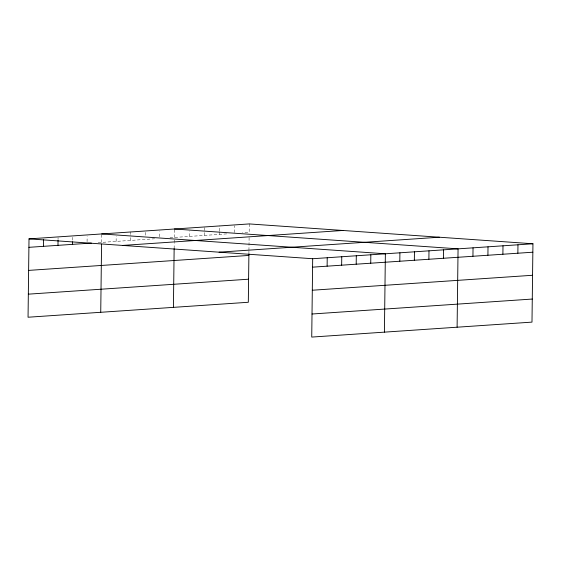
<?xml version="1.0" encoding="UTF-8"?>
<svg xmlns="http://www.w3.org/2000/svg" width="561" height="561" viewBox="0 0 561 561"><rect width="100%" height="100%" fill="white"/><g stroke="black" fill="none" stroke-linecap="round" stroke-linejoin="round"><path stroke-width="0.42" stroke-dasharray="2.81 2.1" d="M58.049 239.442L58.071 237.752M72.565 240.136L72.607 236.763M87.074 241.686L87.137 236.623M101.59 242.387L101.695 233.944M116.127 241.398L116.19 236.335M130.664 240.41L130.727 235.347M130.734 234.505L130.769 231.974M145.257 235.199L145.306 230.985M159.759 236.749L159.822 231.686M174.141 248.558L174.205 243.432M174.212 242.576L174.247 240.01M174.275 237.45L174.38 229.007M189.253 236.433L189.316 231.363M204.232 235.41L204.337 226.974M219.211 234.393L219.239 231.861M219.253 231.02L219.316 225.957M234.196 232.535L234.281 225.781M248.916 252.871L248.937 251.16M248.944 250.304L249.105 237.485M249.266 223.923L249.168 232.359L242.506 232.815M98.168 242.618L154.612 238.783M170.004 237.738L227.535 233.832"/><path stroke-width="0.84" d="M532.95 243.769L312.687 258.726L311.734 337.077L531.989 322.119L532.95 243.769L249.266 223.923L29.011 238.881L28.05 317.231L248.313 302.274L248.909 253.726M43.442 246.335L43.527 239.582M57.979 245.346L58.042 240.283M72.516 244.358L72.544 241.826M100.735 312.295L101.569 244.091M173.426 307.358L174.141 248.558M327.119 266.173L327.224 257.737M341.656 265.192L341.761 256.749M356.2 264.203L356.298 255.76M370.737 263.214L370.835 254.778M384.418 332.14L385.372 253.789L101.695 233.944M399.811 261.237L399.909 252.801M414.348 260.255L414.446 251.812M428.885 259.266L428.99 250.823M443.421 258.277L443.527 249.841M457.103 327.203L458.064 248.853L174.38 229.007M472.937 256.272L473.042 247.836M487.916 255.255L488.014 246.819M502.894 254.238L502.993 245.802M517.866 253.221L517.971 244.785M28.906 247.324L91.331 243.081M122.621 245.43L342.883 230.473M219.071 252.177L439.333 237.219M28.625 270.395L248.888 255.43M312.582 267.162L532.845 252.205M28.331 294.16L248.593 279.203M312.302 290.233L532.564 275.276M312.014 314.006L532.277 299.048M29.011 238.881L312.687 258.726"/></g></svg>
